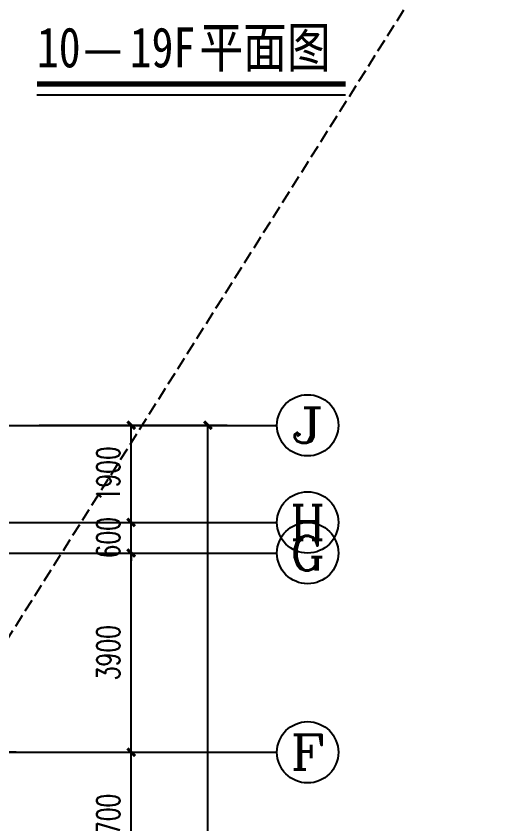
# Model space of a CAD drawing. Extents: x 802298 to 1915382, y -2285475 to -1340051.
# Drawn here: x 1412590 to 1421970, y -2232526 to -2216717 of the extents above; entities that cross this region are included whole.
import ezdxf
from ezdxf.enums import TextEntityAlignment as Align

# ---------------------------------------------------------------- set-up
doc = ezdxf.new("R2010")
doc.units = 0
doc.header["$LTSCALE"] = 1000
doc.header["$MEASUREMENT"] = 0
doc.linetypes.add('DASH', pattern=[0.35, 0.25, -0.1])
doc.linetypes.add('DOTE', pattern=[2.42, 2, -0.2, 0.02, -0.2])
doc.layers.get('0').update_dxf_attribs({"linetype": 'CONTINUOUS'})
doc.layers.get('Defpoints').update_dxf_attribs({"linetype": 'CONTINUOUS'})
for name, color, linetype in [('8', 8, 'CONTINUOUS'), ('AXIS', 3, 'CONTINUOUS'), ('AXIS_TEXT', 7, 'CONTINUOUS'), ('DIM_SYMB', 3, 'CONTINUOUS'), ('DOTE', 1, 'CONTINUOUS'), ('PUB_TEXT', 7, 'CONTINUOUS')]:
    doc.layers.add(name, color=color, linetype=linetype)
doc.styles.add('_TCH_AXIS', font='COMPLEX', dxfattribs={"bigfont": 'GBCBIG'})
doc.styles.add('COMPLEX', font='COMPLEX')
doc.styles.add('DIM_FONT', font='SIMPLEX', dxfattribs={"width": 0.7, "bigfont": 'GBCBIG'})
doc.styles.add('黑体', font='SIMHEI.TTF', dxfattribs={"width": 0.8})
doc.dimstyles.new('DIMN150', dxfattribs={"dimscale": 1.5, "dimtxt": 300, "dimasz": 100, "dimexe": 250, "dimexo": 300, "dimgap": 150, "dimtad": 1, "dimdec": 0, "dimzin": 0, "dimdsep": 46, "dimtxsty": 'DIM_FONT', "dimblk": 'ARCHTICK', "dimcen": 0.09, "dimclrt": 7, "dimazin": 2, "dimtfac": 1, "dimtdec": 0, "dimtix": 1, "dimtmove": 2, "dimatfit": 3, "dimfxl": 0, "dimtolj": 1, "dimtzin": 0, "dimarcsym": 0})

# ---------------------------------------------------------------- blocks, each defined once
blk = doc.blocks.new('_ArchTick')
at = {"color": 0, "linetype": 'ByBlock', "const_width": 0.4}
blk.add_lwpolyline([(-0.5, -0.5), (0.5, 0.5)], dxfattribs=at)
blk = doc.blocks.new('*D545')
at = {"layer": 'AXIS', "color": 0, "lineweight": -2}
for p, q in [((1413040, -2224726), (1416715, -2224726)), ((1416340, -2241926), (1416340, -2224726)), ((1413040, -2241926), (1416715, -2241926))]:
    blk.add_line(p, q, dxfattribs=at)
at = {"layer": 'Defpoints', "color": 0}
for p in [(1412590, -2224726), (1416340, -2224726), (1412590, -2241926)]:
    blk.add_point(p, dxfattribs=at)
at = {"layer": 'AXIS', "color": 0, "lineweight": -2, "xscale": 150, "yscale": 150, "zscale": 150}
for p, rotation in [((1416340, -2224726), 90), ((1416340, -2241926), 270)]:
    blk.add_blockref('_ArchTick', p, dxfattribs=dict(at, rotation=rotation))
at = {"layer": 'AXIS', "color": 7, "insert": (1415890, -2233326), "char_height": 450, "attachment_point": 5, "rotation": 90, "style": 'DIM_FONT'}
blk.add_mtext('\\A1;17200', dxfattribs=at)
blk = doc.blocks.new('*D546')
at = {"layer": 'AXIS', "color": 0, "lineweight": -2}
for p, q in [((1413040, -2224726), (1415215, -2224726)), ((1414840, -2226626), (1414840, -2224726)), ((1413040, -2226626), (1415215, -2226626))]:
    blk.add_line(p, q, dxfattribs=at)
at = {"layer": 'Defpoints', "color": 0}
for p in [(1412590, -2224726), (1414840, -2224726), (1412590, -2226626)]:
    blk.add_point(p, dxfattribs=at)
at = {"layer": 'AXIS', "color": 0, "lineweight": -2, "xscale": 150, "yscale": 150, "zscale": 150}
for p, rotation in [((1414840, -2224726), 90), ((1414840, -2226626), 270)]:
    blk.add_blockref('_ArchTick', p, dxfattribs=dict(at, rotation=rotation))
at = {"layer": 'AXIS', "color": 7, "insert": (1414390, -2225676), "char_height": 450, "attachment_point": 5, "rotation": 90, "style": 'DIM_FONT'}
blk.add_mtext('\\A1;1900', dxfattribs=at)
blk = doc.blocks.new('*D547')
at = {"layer": 'AXIS', "color": 0, "lineweight": -2}
for p, q in [((1414840, -2226626), (1414840, -2226476)), ((1413040, -2226626), (1415215, -2226626)), ((1414840, -2227226), (1414840, -2226626)), ((1413040, -2227226), (1415215, -2227226)), ((1414840, -2227226), (1414840, -2227376))]:
    blk.add_line(p, q, dxfattribs=at)
at = {"layer": 'Defpoints', "color": 0}
for p in [(1412590, -2226626), (1414840, -2226626), (1412590, -2227226)]:
    blk.add_point(p, dxfattribs=at)
at = {"layer": 'AXIS', "color": 0, "lineweight": -2, "xscale": 150, "yscale": 150, "zscale": 150}
for p, rotation in [((1414840, -2226626), 270), ((1414840, -2227226), 90)]:
    blk.add_blockref('_ArchTick', p, dxfattribs=dict(at, rotation=rotation))
at = {"layer": 'AXIS', "color": 7, "insert": (1414390, -2226926), "char_height": 450, "attachment_point": 5, "rotation": 90, "style": 'DIM_FONT'}
blk.add_mtext('\\A1;600', dxfattribs=at)
blk = doc.blocks.new('*D548')
at = {"layer": 'AXIS', "color": 0, "lineweight": -2}
for p, q in [((1413040, -2227226), (1415215, -2227226)), ((1414840, -2231126), (1414840, -2227226)), ((1413040, -2231126), (1415215, -2231126))]:
    blk.add_line(p, q, dxfattribs=at)
at = {"layer": 'Defpoints', "color": 0}
for p in [(1412590, -2227226), (1414840, -2227226), (1412590, -2231126)]:
    blk.add_point(p, dxfattribs=at)
at = {"layer": 'AXIS', "color": 0, "lineweight": -2, "xscale": 150, "yscale": 150, "zscale": 150}
for p, rotation in [((1414840, -2227226), 90), ((1414840, -2231126), 270)]:
    blk.add_blockref('_ArchTick', p, dxfattribs=dict(at, rotation=rotation))
at = {"layer": 'AXIS', "color": 7, "insert": (1414390, -2229176), "char_height": 450, "attachment_point": 5, "rotation": 90, "style": 'DIM_FONT'}
blk.add_mtext('\\A1;3900', dxfattribs=at)
blk = doc.blocks.new('*D549')
at = {"layer": 'AXIS', "color": 0, "lineweight": -2}
for p, q in [((1413040, -2231126), (1415215, -2231126)), ((1414840, -2233826), (1414840, -2231126)), ((1413040, -2233826), (1415215, -2233826))]:
    blk.add_line(p, q, dxfattribs=at)
at = {"layer": 'Defpoints', "color": 0}
for p in [(1412590, -2231126), (1414840, -2231126), (1412590, -2233826)]:
    blk.add_point(p, dxfattribs=at)
at = {"layer": 'AXIS', "color": 0, "lineweight": -2, "xscale": 150, "yscale": 150, "zscale": 150}
for p, rotation in [((1414840, -2231126), 90), ((1414840, -2233826), 270)]:
    blk.add_blockref('_ArchTick', p, dxfattribs=dict(at, rotation=rotation))
at = {"layer": 'AXIS', "color": 7, "insert": (1414390, -2232476), "char_height": 450, "attachment_point": 5, "rotation": 90, "style": 'DIM_FONT'}
blk.add_mtext('\\A1;2700', dxfattribs=at)
blk = doc.blocks.new('_AXISO')
blk.add_circle((0, 0), 0.5)
at = {"layer": 'AXIS_TEXT', "style": 'COMPLEX', "width": 1.041667}
blk.add_attdef('A', text='', height=0.56, dxfattribs=at).set_placement((-0.25, -0.28), (0.25, -0.28), align=Align.FIT)

msp = doc.modelspace()

# ---------------------------------------------------------------- linework, layer by layer
at = {"layer": '8', "linetype": 'DASH'}
msp.add_line((1411090.5, -2231026.4), (1421969.7, -2213736.1), dxfattribs=at)
at = {"layer": 'AXIS'}
for p, q in [((1411690.5, -2224726.4), (1417690.5, -2224726.4)), ((1411690.5, -2226626.4), (1417690.5, -2226626.4)), ((1411690.5, -2227226.4), (1417690.5, -2227226.4)), ((1411690.5, -2231126.4), (1417690.5, -2231126.4))]:
    msp.add_line(p, q, dxfattribs=at)
at = {"layer": 'DIM_SYMB', "const_width": 105}
msp.add_lwpolyline([(1412996.4, -2218044.9), (1419032.3, -2218044.9)], dxfattribs=at)
at = {"layer": 'DIM_SYMB'}
msp.add_lwpolyline([(1412996.4, -2218254.9), (1419032.3, -2218254.9)], dxfattribs=at)
at = {"layer": 'DOTE', "linetype": 'DOTE'}
for p, q in [((1405990.5, -2226626.4), (1412590.5, -2226626.4)), ((1407190.5, -2227226.4), (1412590.5, -2227226.4)), ((1412590.5, -2231126.4), (1407790.5, -2231126.4))]:
    msp.add_line(p, q, dxfattribs=at)

# ---------------------------------------------------------------- block references
at = {"layer": 'AXIS'}
ref = msp.add_blockref('_AXISO', (1418290.5, -2224726.4), dxfattribs=dict(at, xscale=1200, yscale=1200, zscale=1200))
ref.add_attrib('A', 'J', dxfattribs={"layer": 'AXIS_TEXT', "height": 678.8, "style": '_TCH_AXIS', "width": 1.909091}).set_placement((1417951, -2225065.8), (1418629.9, -2225065.8), align=Align.FIT)
ref = msp.add_blockref('_AXISO', (1418290.5, -2226626.4), dxfattribs=dict(at, xscale=1200, yscale=1200, zscale=1200))
ref.add_attrib('A', 'H', dxfattribs={"layer": 'AXIS_TEXT', "height": 678.8, "style": '_TCH_AXIS', "width": 1.05}).set_placement((1417951, -2226965.8), (1418629.9, -2226965.8), align=Align.FIT)
ref = msp.add_blockref('_AXISO', (1418290.5, -2227226.4), dxfattribs=dict(at, xscale=1200, yscale=1200, zscale=1200))
ref.add_attrib('A', 'G', dxfattribs={"layer": 'AXIS_TEXT', "height": 678.8, "style": '_TCH_AXIS', "width": 1.166667}).set_placement((1417951, -2227565.8), (1418629.9, -2227565.8), align=Align.FIT)
ref = msp.add_blockref('_AXISO', (1418290.5, -2231126.4), dxfattribs=dict(at, xscale=1200, yscale=1200, zscale=1200))
ref.add_attrib('A', 'F', dxfattribs={"layer": 'AXIS_TEXT', "height": 678.8, "style": '_TCH_AXIS', "width": 1.3125}).set_placement((1417951, -2231465.8), (1418629.9, -2231465.8), align=Align.FIT)

# ---------------------------------------------------------------- texts
at = {"layer": 'PUB_TEXT', "style": '黑体', "width": 0.8}
for s, height, p in [('平面图', 784.18, (1416172.1, -2217719.7)), ('10', 784.18, (1412996.4, -2217719.7)), ('19F', 784.18, (1414811.1, -2217719.7)), ('—', 784.2, (1413903.7, -2217719.7))]:
    msp.add_text(s, height=height, dxfattribs=at).set_placement(p)

# ---------------------------------------------------------------- dimensions: what is measured, and where the dimension line sits
at = {"layer": 'AXIS'}
for p1, p2, distance, picture, middle in [((1412590.5, -2241926.4), (1412590.5, -2224726.4), -3750, '*D545', (1415890.5, -2233326.4)), ((1412590.5, -2226626.4), (1412590.5, -2224726.4), -2250, '*D546', (1414390.5, -2225676.4)), ((1412590.5, -2227226.4), (1412590.5, -2226626.4), -2250, '*D547', (1414390.5, -2226926.4)), ((1412590.5, -2231126.4), (1412590.5, -2227226.4), -2250, '*D548', (1414390.5, -2229176.4)), ((1412590.5, -2233826.4), (1412590.5, -2231126.4), -2250, '*D549', (1414390.5, -2232476.4))]:
    dim = msp.add_aligned_dim(p1=p1, p2=p2, distance=distance, dimstyle='DIMN150', dxfattribs=at)
    dim.commit()
    dim.dimension.update_dxf_attribs({"geometry": picture, "text_midpoint": middle})

doc.saveas('drawing.dxf')
